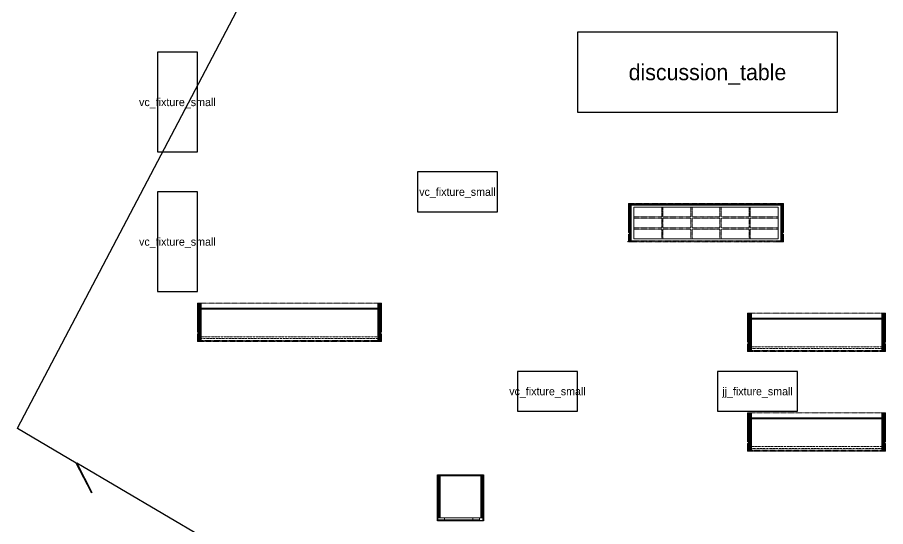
# Model space of a CAD drawing. Header units: metres. Extents: x -854 to 13054, y -604 to 12384.
# Drawn here: x -854 to 4804, y 2930 to 6247 of the extents above; entities that cross this region are included whole.
import ezdxf
from ezdxf.enums import TextEntityAlignment as Align

# ---------------------------------------------------------------- set-up
doc = ezdxf.new("R2010")
doc.units = ezdxf.units.M
doc.linetypes.add('a_p6_plan_L18$0$HIDDEN', pattern=[0.375, 0.25, -0.125])
doc.linetypes.add('ACAD_ISO03W100', pattern=[30, 12, -18])
for name, color, linetype in [('FixtureLabels', 2, 'Continuous'), ('Fixtures', 3, 'Continuous'), ('FloorPlan', 1, 'Continuous')]:
    doc.layers.add(name, color=color, linetype=linetype)
for name, color, linetype, lineweight in [('I-LK FF&E', 1, 'Continuous', 9), ('LN-ELEVATION-1', 81, 'Continuous', 13), ('LN-ELEVATION-2', 103, 'Continuous', 20), ('LN-ELEVATION-3', 125, 'a_p6_plan_L18$0$HIDDEN', 18), ('LN-ELEVATION-4', 145, 'Continuous', 13), ('LN-HATCH', 251, 'Continuous', 0)]:
    doc.layers.add(name, color=color, linetype=linetype, lineweight=lineweight)
pattern_1 = [(45, (4208834.247, 1706614.74), (-4.4901280605, 4.4901280605), [])]
pattern_2 = [(45, (4209134.247, 1706614.74), (-4.4901280605, 4.4901280605), [])]
pattern_3 = [(45, (7858558.917, 3503823.203), (-4.4901280605, 4.4901280605), [])]

# ---------------------------------------------------------------- blocks, each defined once
blk = doc.blocks.new('jj 1200')
at = {"layer": 'LN-HATCH', "ltscale": 0.5}
h = blk.add_hatch(dxfattribs=at)
h.set_pattern_fill('ANSI31', color=256, scale=2)
h.set_pattern_definition([(45, (4097187.331, 1708800.267), (-4.4901280605, 4.4901280605), [])])
h.paths.add_polyline_path([(792.1, 220), (792.1, 30), (786.1, 30), (786.1, 20), (792.1, 20), (792.1, -24), (767.1, -24), (767.1, 220)])
h.paths.add_polyline_path([(-382.9, 180), (767.1, 180), (767.1, 186), (-382.9, 186)])
h.paths.add_polyline_path([(757.1, -24), (757.1, -30), (792.1, -30), (792.1, -24)])
h.paths.add_polyline_path([(-407.9, 220), (-407.9, 30), (-401.9, 30), (-401.9, 20), (-407.9, 20), (-407.9, -24), (-382.9, -24), (-382.9, 220)])
h.paths.add_polyline_path([(-372.9, -24), (-372.9, -30), (-407.9, -30), (-407.9, -24)])
at = {"layer": 'LN-ELEVATION-1', "ltscale": 0.5}
for points in [[(-407.9, 220), (-407.9, 30), (-401.9, 30), (-401.9, 20), (-407.9, 20), (-407.9, -24), (-382.9, -24), (-382.9, 220)], [(-382.9, 180), (767.1, 180), (767.1, 186), (-382.9, 186)], [(792.1, 220), (792.1, 30), (786.1, 30), (786.1, 20), (792.1, 20), (792.1, -24), (767.1, -24), (767.1, 220)], [(-372.9, -24), (-372.9, -30), (-407.9, -30), (-407.9, -24)], [(757.1, -24), (757.1, -30), (792.1, -30), (792.1, -24)]]:
    blk.add_lwpolyline(points, close=True, dxfattribs=at)
at = {"layer": 'LN-ELEVATION-3', "ltscale": 0.5}
for p, q in [((767.1, 220), (-382.9, 220)), ((757.1, -24), (-372.9, -24)), ((-372.9, -30), (757.1, -30))]:
    blk.add_line(p, q, dxfattribs=at)
at = {"layer": 'LN-ELEVATION-4', "linetype": 'ACAD_ISO03W100', "ltscale": 0.05}
blk.add_lwpolyline([(767.1, 0), (-382.9, 0), (-382.9, -12), (767.1, -12)], close=True, dxfattribs=at)
blk = doc.blocks.new('JJ_FIXTURE_LARGE_2')
at = {"layer": 'I-LK FF&E', "xscale": -1}
blk.add_blockref('JJ 1200', (792.1, 30), dxfattribs=at)
blk = doc.blocks.new('mirror unit see thru')
at = {"layer": 'LN-HATCH', "ltscale": 0.5}
h = blk.add_hatch(dxfattribs=at)
h.set_pattern_fill('ANSI31', color=256, scale=2)
h.set_pattern_definition([(45, (4060070.797, 1708569.446), (-4.4901280605, 4.4901280605), [])])
h.paths.add_polyline_path([(-150, 0), (-132, 0), (-132, -279), (-150, -279)])
h.paths.add_polyline_path([(-132, -6), (132, -6), (132, 0), (-132, 0)])
h.paths.add_polyline_path([(150, 0), (132, 0), (132, -279), (150, -279)])
at = {"layer": 'Defpoints'}
blk.add_lwpolyline([(150, -300), (-150, -300), (-150, 0), (150, 0)], close=True, dxfattribs=at)
at = {"layer": 'LN-ELEVATION-1'}
for points in [[(-150, 0), (-132, 0), (-132, -279), (-150, -279)], [(-132, -6), (132, -6), (132, 0), (-132, 0)], [(150, 0), (132, 0), (132, -279), (150, -279)], [(-103, -293), (-103, -279), (-148, -279), (-148, -300), (-139, -300), (-139, -298.5), (-146.5, -298.5), (-146.5, -293)], [(80, -293), (80, -279), (125, -279), (125, -300), (116, -300), (116, -298.5), (123.5, -298.5), (123.5, -293)], [(142, -300), (142, -298.5), (146.5, -298.5), (146.5, -280.5), (125, -280.5), (125, -279), (148, -279), (148, -300)]]:
    blk.add_lwpolyline(points, close=True, dxfattribs=at)
at = {"layer": 'LN-ELEVATION-2'}
blk.add_lwpolyline([(-103, -293), (80, -293), (80, -279), (-103, -279)], close=True, dxfattribs=at)
at = {"layer": 'LN-ELEVATION-2', "color": 4, "lineweight": 0}
blk.add_lwpolyline([(-146.5, -293), (123.5, -293), (123.5, -298.5), (-146.5, -298.5)], close=True, dxfattribs=at)
at = {"layer": 'LN-ELEVATION-4', "ltscale": 0.5}
blk.add_line((116, -300), (-139, -300), dxfattribs=at)
blk = doc.blocks.new('MIRROR_6')
at = {"layer": 'I-LK FF&E'}
blk.add_blockref('MIRROR UNIT SEE THRU', (150, 300), dxfattribs=at)
blk = doc.blocks.new('jj 900')
at = {"layer": 'LN-HATCH', "ltscale": 0.5}
h = blk.add_hatch(dxfattribs=at)
h.set_pattern_fill('ANSI31', color=256, scale=50)
h.set_pattern_definition([(45, (0, 0), (-4.419417, 4.419417), [])])
h.paths.add_polyline_path([(-911.8, 0), (-911.8, -190), (-905.8, -190), (-905.8, -200), (-911.8, -200), (-911.8, -244), (-886.8, -244), (-886.8, 0)])
h = blk.add_hatch(dxfattribs=at)
h.set_pattern_fill('ANSI31', color=256, scale=2)
h.set_pattern_definition(pattern_1)
h.paths.add_polyline_path([(-11.8, 0), (-11.8, -190), (-17.8, -190), (-17.8, -200), (-11.8, -200), (-11.8, -244), (-36.8, -244), (-36.8, 0)])
h = blk.add_hatch(dxfattribs=at)
h.set_pattern_fill('ANSI31', color=256, scale=2)
h.set_pattern_definition(pattern_2)
h.paths.add_polyline_path([(-36.8, -40), (-886.8, -40), (-886.8, -34), (-36.8, -34)])
h = blk.add_hatch(dxfattribs=at)
h.set_pattern_fill('ANSI31', color=256, scale=2)
h.set_pattern_definition(pattern_2)
h.paths.add_polyline_path([(-876.8, -244), (-876.8, -250), (-911.8, -250), (-911.8, -244)])
h = blk.add_hatch(dxfattribs=at)
h.set_pattern_fill('ANSI31', color=256, scale=2)
h.set_pattern_definition(pattern_1)
h.paths.add_polyline_path([(-46.8, -244), (-46.8, -250), (-11.8, -250), (-11.8, -244)])
at = {"layer": 'LN-ELEVATION-1', "ltscale": 0.5}
for points in [[(-911.8, 0), (-911.8, -190), (-905.8, -190), (-905.8, -200), (-911.8, -200), (-911.8, -244), (-886.8, -244), (-886.8, 0)], [(-11.8, 0), (-11.8, -190), (-17.8, -190), (-17.8, -200), (-11.8, -200), (-11.8, -244), (-36.8, -244), (-36.8, 0)], [(-36.8, -40), (-886.8, -40), (-886.8, -34), (-36.8, -34)], [(-876.8, -244), (-876.8, -250), (-911.8, -250), (-911.8, -244)], [(-46.8, -244), (-46.8, -250), (-11.8, -250), (-11.8, -244)]]:
    blk.add_lwpolyline(points, close=True, dxfattribs=at)
at = {"layer": 'LN-ELEVATION-3', "ltscale": 0.5}
for p, q in [((-886.8, 0), (-36.8, 0)), ((-876.8, -244), (-46.8, -244)), ((-46.8, -250), (-876.8, -250))]:
    blk.add_line(p, q, dxfattribs=at)
at = {"layer": 'LN-ELEVATION-4', "linetype": 'ACAD_ISO03W100', "ltscale": 0.05}
blk.add_lwpolyline([(-886.8, -220), (-36.8, -220), (-36.8, -232), (-886.8, -232)], close=True, dxfattribs=at)
blk = doc.blocks.new('JJ_FIXTURE_MEDIUM_2')
at = {"layer": 'I-LK FF&E'}
blk.add_blockref('JJ 900', (911.8, 250), dxfattribs=at)
blk = doc.blocks.new('JJ_FIXTURE_MEDIUM_3')
at = {"layer": 'I-LK FF&E'}
blk.add_blockref('JJ 900', (911.8, 250), dxfattribs=at)
blk = doc.blocks.new('1010mm vc plan')
at = {"layer": 'LN-HATCH', "ltscale": 0.5}
h = blk.add_hatch(dxfattribs=at)
h.set_pattern_fill('ANSI31', color=256, scale=2)
h.set_pattern_definition([(45, (3761554.586, 1795022.936), (-4.490128061, 4.490128061), [])])
h.paths.add_polyline_path([(-505.2, 24), (-505.2, -166), (-499.2, -166), (-499.2, -176), (-505.2, -176), (-505.2, -220), (-487.2, -220), (-487.2, 24)])
h = blk.add_hatch(dxfattribs=at)
h.set_pattern_fill('ANSI31', color=256, scale=2)
h.set_pattern_definition(pattern_3)
h.paths.add_polyline_path([(504.8, 24), (504.8, -166), (498.8, -166), (498.8, -176), (504.8, -176), (504.8, -220), (486.8, -220), (486.8, 24)])
h = blk.add_hatch(dxfattribs=at)
h.set_pattern_fill('ANSI31', color=256, scale=2)
h.set_pattern_definition([(45, (7858741.917, 3503823.203), (-4.4901280605, 4.4901280605), [])])
h.paths.add_polyline_path([(-470.2, -220), (-470.2, -226), (-505.2, -226), (-505.2, -220)])
h = blk.add_hatch(dxfattribs=at)
h.set_pattern_fill('ANSI31', color=256, scale=2)
h.set_pattern_definition(pattern_3)
h.paths.add_polyline_path([(476.8, -220), (476.8, -226), (511.8, -226), (511.8, -220)])
at = {"layer": 'LN-ELEVATION-1', "ltscale": 0.5}
for points in [[(-505.2, 24), (-505.2, -166), (-499.2, -166), (-499.2, -176), (-505.2, -176), (-505.2, -220), (-487.2, -220), (-487.2, 24)], [(486.8, 12), (-487.2, 12), (-487.2, 18), (486.8, 18)], [(504.8, 24), (504.8, -166), (498.8, -166), (498.8, -176), (504.8, -176), (504.8, -220), (486.8, -220), (486.8, 24)], [(-470.2, -220), (-470.2, -226), (-505.2, -226), (-505.2, -220)], [(469.8, -220), (469.8, -226), (504.8, -226), (504.8, -220)]]:
    blk.add_lwpolyline(points, close=True, dxfattribs=at)
at = {"layer": 'LN-ELEVATION-2', "ltscale": 0.5}
blk.add_lwpolyline([(470.2, 0), (-470.2, 0), (-470.2, -208), (470.2, -208)], close=True, dxfattribs=at)
at = {"layer": 'LN-ELEVATION-3', "ltscale": 0.5}
for p, q in [((-487.2, 24), (486.8, 24)), ((-470.2, -220), (469.8, -220)), ((469.8, -226), (-470.2, -226))]:
    blk.add_line(p, q, dxfattribs=at)
for points in [[(-470.2, 0), (-288.5, 0), (-288.5, -64), (-470.2, -64)], [(-280.5, 0), (-98.8, 0), (-98.8, -64), (-280.5, -64)], [(-90.8, 0), (90.8, 0), (90.8, -64), (-90.8, -64)], [(98.8, 0), (280.5, 0), (280.5, -64), (98.8, -64)], [(288.5, 0), (470.2, 0), (470.2, -64), (288.5, -64)], [(-470.2, -136), (-288.5, -136), (-288.5, -72), (-470.2, -72)], [(-280.5, -72), (-98.8, -72), (-98.8, -136), (-280.5, -136)], [(-90.8, -72), (90.8, -72), (90.8, -136), (-90.8, -136)], [(98.8, -72), (280.5, -72), (280.5, -136), (98.8, -136)], [(288.5, -72), (470.2, -72), (470.2, -136), (288.5, -136)], [(-470.2, -144), (-288.5, -144), (-288.5, -208), (-470.2, -208)], [(-280.5, -144), (-98.8, -144), (-98.8, -208), (-280.5, -208)], [(-90.8, -144), (90.8, -144), (90.8, -208), (-90.8, -208)], [(98.8, -144), (280.5, -144), (280.5, -208), (98.8, -208)], [(288.5, -144), (470.2, -144), (470.2, -208), (288.5, -208)]]:
    blk.add_lwpolyline(points, close=True, dxfattribs=at)
blk = doc.blocks.new('VC_FIXTURE_MEDIUM_1')
at = {"layer": 'I-LK FF&E', "xscale": -1}
blk.add_blockref('1010MM VC PLAN', (511.8, 226), dxfattribs=at)

msp = doc.modelspace()

# ---------------------------------------------------------------- linework, layer by layer
at = {"layer": 'Fixtures'}
for points in [[(2795.8, 5629.8), (4490.1, 5629.8), (4490.1, 6149.4), (2795.8, 6149.4)], [(58.7, 5370.1), (319.4, 5370.1), (319.4, 6019.5), (58.7, 6019.5)], [(1753.1, 4980.5), (2274.4, 4980.5), (2274.4, 5240.2), (1753.1, 5240.2)], [(58.7, 4460.9), (319.4, 4460.9), (319.4, 5110.3), (58.7, 5110.3)], [(2404.8, 3681.7), (2795.8, 3681.7), (2795.8, 3941.4), (2404.8, 3941.4)], [(3708.1, 3681.7), (4229.4, 3681.7), (4229.4, 3941.4), (3708.1, 3941.4)]]:
    msp.add_lwpolyline(points, close=True, dxfattribs=at)
at = {"layer": 'FloorPlan'}
msp.add_lwpolyline([(2615.6, 1529.1), (-467.1, 3342.3), (-369.3, 3152.2), (-369.3, 3152.1), (-369.3, 3152), (-369.2, 3151.9), (-369.2, 3151.8), (-369.2, 3151.7), (-369.2, 3151.7), (-369.2, 3151.6), (-369.3, 3151.5), (-369.3, 3151.4), (-369.3, 3151.3), (-369.4, 3151.2), (-369.5, 3151.1), (-369.5, 3151), (-369.6, 3151), (-369.7, 3150.9), (-369.8, 3150.9), (-369.8, 3150.8), (-369.9, 3150.8), (-370, 3150.8), (-370.1, 3150.8), (-370.2, 3150.8), (-370.3, 3150.8), (-370.4, 3150.8), (-370.5, 3150.8), (-370.6, 3150.8), (-370.7, 3150.9), (-370.8, 3150.9), (-370.9, 3151), (-370.9, 3151.1), (-371, 3151.1), (-371.1, 3151.2), (-371.1, 3151.3), (-470.3, 3344.2), (-853.1, 3569.3), (-853.1, 3569.3), (-853.1, 3569.3), (-853.2, 3569.4), (-853.2, 3569.4), (-853.2, 3569.4), (-853.2, 3569.4), (-853.2, 3569.4), (-853.3, 3569.4), (-853.3, 3569.5), (-853.3, 3569.5), (-853.3, 3569.5), (-853.3, 3569.5), (-853.3, 3569.5), (-853.4, 3569.5), (-853.4, 3569.6), (-853.4, 3569.6), (-853.4, 3569.6), (-853.4, 3569.6), (-853.4, 3569.6), (-853.4, 3569.7), (-853.5, 3569.7), (-853.5, 3569.7), (-853.5, 3569.7), (-853.5, 3569.7), (-853.5, 3569.8), (-853.5, 3569.8), (-853.5, 3569.8), (-853.5, 3569.8), (-853.5, 3569.9), (-853.5, 3569.9), (-853.6, 3569.9), (-853.6, 3569.9), (-853.6, 3570), (-853.6, 3570), (-853.6, 3570), (-853.6, 3570), (-853.6, 3570), (-853.6, 3570.1), (-853.6, 3570.1), (-853.6, 3570.1), (-853.6, 3570.1), (-853.6, 3570.2), (-853.6, 3570.2), (-853.6, 3570.2), (-853.6, 3570.2), (-853.6, 3570.3), (-853.6, 3570.3), (-853.6, 3570.3), (-853.6, 3570.3), (-853.6, 3570.4), (-853.6, 3570.4), (-853.6, 3570.4), (-853.6, 3570.4), (-853.6, 3570.5), (-853.5, 3570.5), (-853.5, 3570.5), (-853.5, 3570.5), (-853.5, 3570.6), (-853.5, 3570.6), (-853.5, 3570.6), (-853.5, 3570.6), (-853.5, 3570.6), (842.3, 6795.7)], dxfattribs=at)

# ---------------------------------------------------------------- block references
for name, p in [('VC_FIXTURE_MEDIUM_1', (3121.6, 4785.6)), ('JJ_FIXTURE_LARGE_2', (319.4, 4136.2)), ('JJ_FIXTURE_MEDIUM_3', (3903.6, 4071.3)), ('JJ_FIXTURE_MEDIUM_2', (3903.6, 3421.9)), ('MIRROR_6', (1883.4, 2967.3))]:
    msp.add_blockref(name, p)

# ---------------------------------------------------------------- texts
at = {"layer": 'FixtureLabels'}
for s, height, p in [('discussion_table', 103.903, (3642.9, 5889.6)), ('vc_fixture_small', 52.134, (189.1, 5694.8)), ('vc_fixture_small', 51.952, (2013.8, 5110.3)), ('vc_fixture_small', 52.134, (189.1, 4785.6)), ('vc_fixture_small', 51.952, (2600.3, 3811.5)), ('jj_fixture_small', 51.952, (3968.8, 3811.5))]:
    msp.add_text(s, height=height, dxfattribs=at).set_placement(p, align=Align.MIDDLE_CENTER)

doc.saveas('drawing.dxf')
